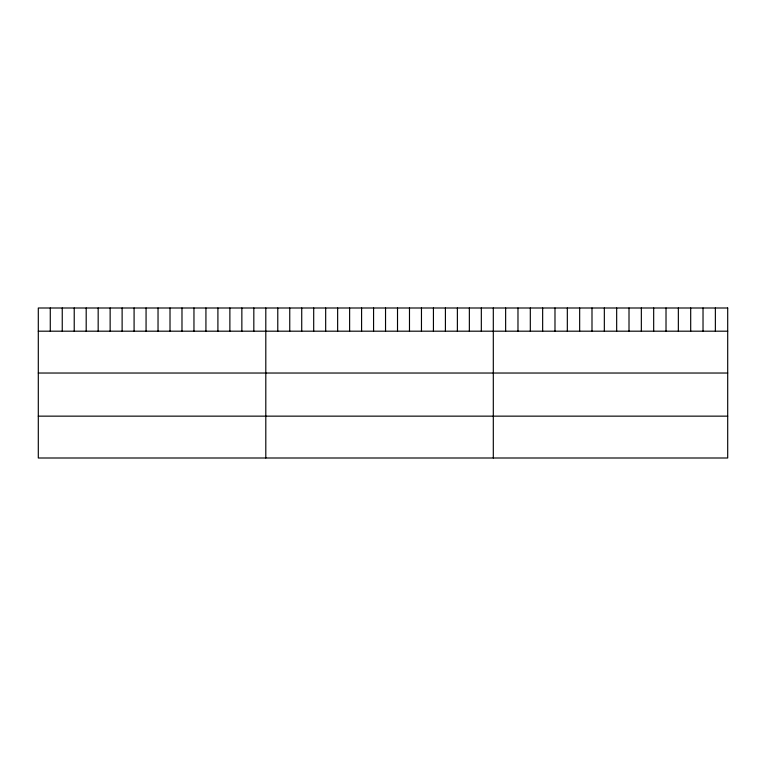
<?xml version="1.0" encoding="UTF-8"?>
<svg xmlns="http://www.w3.org/2000/svg" width="766" height="766" viewBox="0 0 766 766"><rect width="100%" height="100%" fill="white"/><g stroke="black" fill="none" stroke-linecap="round" stroke-linejoin="round"><path stroke-width="1.15" d="M38.3 331.19L727.7 331.19M38.3 373.032L727.7 373.032M38.3 416.149L727.7 416.149M715.367 307.999L715.367 331.19M703.025 307.999L703.025 331.19M690.693 307.999L690.693 331.19M678.35 307.999L678.35 331.19M666.018 307.999L666.018 331.19M653.676 307.999L653.676 331.19M641.343 307.999L641.343 331.19M629.01 307.999L629.01 331.19M616.668 307.999L616.668 331.19M604.336 307.999L604.336 331.19M591.994 307.999L591.994 331.19M579.661 307.999L579.661 331.19M567.328 307.999L567.328 331.19M554.986 307.999L554.986 331.19M542.654 307.999L542.654 331.19M530.311 307.999L530.311 331.19M517.979 307.999L517.979 331.19M505.637 307.999L505.637 331.19M493.304 307.999L493.304 458.001M481.326 307.999L481.326 331.19M469.357 307.999L469.357 331.19M457.379 307.999L457.379 331.19M445.41 307.999L445.41 331.19M433.432 307.999L433.432 331.19M421.463 307.999L421.463 331.19M409.484 307.999L409.484 331.19M397.516 307.999L397.516 331.19M385.537 307.999L385.537 331.19M373.569 307.999L373.569 331.19M361.59 307.999L361.59 331.19M349.622 307.999L349.622 331.19M337.643 307.999L337.643 331.19M325.674 307.999L325.674 331.19M313.696 307.999L313.696 331.19M301.727 307.999L301.727 331.19M289.749 307.999L289.749 331.19M277.78 307.999L277.78 331.19M265.802 307.999L265.802 458.001M253.824 307.999L253.824 331.19M241.855 307.999L241.855 331.19M229.877 307.999L229.877 331.19M217.908 307.999L217.908 331.19M205.93 307.999L205.93 331.19M193.961 307.999L193.961 331.19M181.982 307.999L181.982 331.19M170.014 307.999L170.014 331.19M158.035 307.999L158.035 331.19M146.067 307.999L146.067 331.19M134.088 307.999L134.088 331.19M122.12 307.999L122.12 331.19M110.141 307.999L110.141 331.19M98.172 307.999L98.172 331.19M86.194 307.999L86.194 331.19M74.225 307.999L74.225 331.19M62.247 307.999L62.247 331.19M50.278 307.999L50.278 331.19M727.7 307.999L38.3 307.999L38.3 458.001L727.7 458.001L727.7 307.999"/></g></svg>
